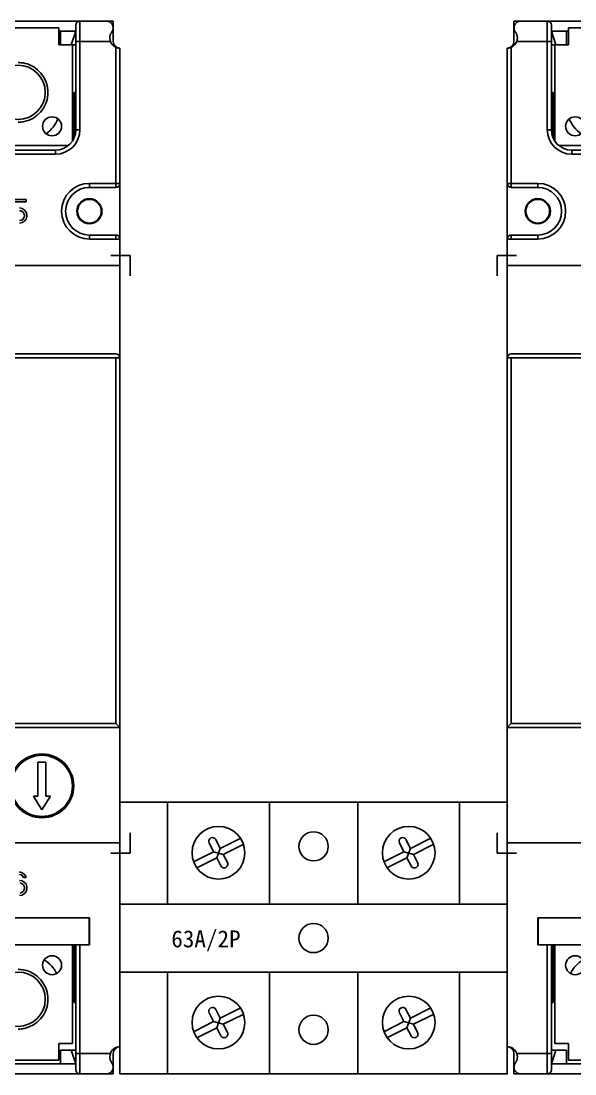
# Model space of a CAD drawing. Extents: x 1403505 to 1404105, y 398623 to 400223.
# Drawn here: x 1403804.6 to 1403886.2, y 399909.3 to 400064.3 of the extents above; entities that cross this region are included whole.
import ezdxf

# ---------------------------------------------------------------- set-up
doc = ezdxf.new("R2010")
doc.units = 0
doc.header["$MEASUREMENT"] = 0
doc.layers.add('LY-SJ-YQJ', color=7, linetype='Continuous')

# ---------------------------------------------------------------- blocks, each defined once
blk = doc.blocks.new('TC60A 2P')
for p, q in [((13.96, -3.6), (13.96, -3.56)), ((15.25, -3.63), (15.25, -3.56)), ((41.96, -3.6), (41.96, -3.56)), ((43.25, -3.63), (43.25, -3.56)), ((13.79, -7.3), (13.13, -6)), ((14.76, -6.8), (14.1, -5.51)), ((14.76, -6.8), (17.67, -5.33)), ((41.79, -7.3), (41.13, -6)), ((42.76, -6.8), (42.1, -5.51)), ((42.76, -6.8), (45.67, -5.33)), ((10.83, -8.79), (13.79, -7.3)), ((15.21, -7.7), (13.79, -7.3)), ((14.24, -8.2), (14.76, -6.8)), ((15.21, -7.7), (18.12, -6.23)), ((15.81, -8.88), (15.21, -7.7)), ((38.83, -8.79), (41.79, -7.3)), ((43.21, -7.7), (41.79, -7.3)), ((42.24, -8.2), (42.76, -6.8)), ((43.21, -7.7), (46.12, -6.23)), ((43.81, -8.88), (43.21, -7.7)), ((11.3, -9.68), (14.24, -8.2)), ((14.84, -9.38), (14.24, -8.2)), ((39.3, -9.68), (42.24, -8.2)), ((42.84, -9.38), (42.24, -8.2)), ((13.96, -28.6), (13.96, -28.56)), ((15.25, -28.63), (15.25, -28.56)), ((41.96, -28.6), (41.96, -28.56)), ((43.25, -28.63), (43.25, -28.56)), ((13.79, -32.3), (13.13, -31)), ((14.76, -31.8), (14.1, -30.51)), ((14.76, -31.8), (17.67, -30.33)), ((41.79, -32.3), (41.13, -31)), ((42.76, -31.8), (42.1, -30.51)), ((42.76, -31.8), (45.67, -30.33)), ((10.83, -33.79), (13.79, -32.3)), ((15.21, -32.7), (13.79, -32.3)), ((14.24, -33.2), (14.76, -31.8)), ((15.21, -32.7), (18.12, -31.23)), ((38.83, -33.79), (41.79, -32.3)), ((43.21, -32.7), (41.79, -32.3)), ((42.24, -33.2), (42.76, -31.8)), ((43.21, -32.7), (46.12, -31.23)), ((11.3, -34.68), (14.24, -33.2)), ((14.84, -34.38), (14.24, -33.2)), ((15.81, -33.88), (15.21, -32.7)), ((39.3, -34.68), (42.24, -33.2)), ((42.84, -34.38), (42.24, -33.2)), ((43.81, -33.88), (43.21, -32.7))]:
    blk.add_line(p, q)
for points in [[(0, 0), (57, 0), (57, -40), (0, -40)], [(7, 0), (22, 0), (22, -15), (7, -15)], [(35, 0), (50, 0), (50, -15), (35, -15)], [(0, -15), (57, -15), (57, -25), (0, -25)], [(7, -25), (22, -25), (22, -40), (7, -40)], [(35, -25), (50, -25), (50, -40), (35, -40)]]:
    blk.add_lwpolyline(points, close=True)
for centre, radius in [((14.5, -7.44), 3.88), ((28.5, -6.5), 2.15), ((42.5, -7.44), 3.88), ((28.5, -20), 2.15), ((14.5, -32.44), 3.88), ((42.5, -32.44), 3.88), ((28.5, -33.5), 2.15)]:
    blk.add_circle(centre, radius)
for centre, start, end in [((13.62, -5.75), 26.8565, 206.8565), ((41.62, -5.75), 26.8565, 206.8565), ((15.33, -9.13), 206.8565, 26.8565), ((43.33, -9.13), 206.8565, 26.8565), ((13.62, -30.75), 26.8565, 206.8565), ((41.62, -30.75), 26.8565, 206.8565), ((15.33, -34.13), 206.8565, 26.8565), ((43.33, -34.13), 206.8565, 26.8565)]:
    blk.add_arc(centre, 0.545, start, end)
at = {"insert": (7.55, -18.87), "char_height": 2.5, "width": 3.1179, "attachment_point": 1}
blk.add_mtext('63A/2P', dxfattribs=at)
blk = doc.blocks.new('A$Ca3bbfdd2')
at = {"color": 0, "linetype": 'ByBlock', "lineweight": -2}
for p, q in [((2.5, 34.5), (28.25, 34.5)), ((2.5, 31.5), (2.5, 34.5)), ((7.4, 18.5), (7.4, 34.5)), ((7.5, 34.5), (7.5, 34.49)), ((7.5, 34.49), (7.5, 34.5)), ((64.75, 34.5), (90.5, 34.5)), ((85.5, 34.5), (85.5, 34.49)), ((85.5, 34.49), (85.5, 34.5)), ((85.6, 34.5), (85.6, 18.5)), ((90.5, 31.5), (90.5, 34.5)), ((8, 33.9), (8, 18.5)), ((8.67, 31), (8, 33)), ((8, 33), (10.5, 33)), ((10.25, 33), (10.25, 31)), ((10.5, 33.5), (22.5, 33.5)), ((10.5, 31), (10.5, 33.5)), ((70.5, 33.5), (82.5, 33.5)), ((82.5, 33.5), (82.5, 31)), ((85, 33), (82.5, 33)), ((82.75, 31), (82.75, 33)), ((85, 33), (84.33, 31)), ((85, 18.5), (85, 33.9)), ((2.91, 31.5), (3, 32)), ((8, 31.5), (2.91, 31.5)), ((90.09, 31.5), (85, 31.5)), ((90, 32), (90.09, 31.5)), ((1.5, -116.5), (1.5, 30.5)), ((2.1, 30.62), (2.1, 10)), ((10.5, 31), (8, 31)), ((8.5, 16.84), (8.5, 31)), ((82.5, 31), (85, 31)), ((84.5, 31), (84.5, 16.84)), ((90.9, 10), (90.9, 30.62)), ((91.5, 30.5), (91.5, -116.5)), ((8, 24), (8.25, 24)), ((8.25, 24), (8.25, 17.3)), ((84.75, 24), (85, 24)), ((84.75, 17.3), (84.75, 24)), ((7.4, 18.5), (8, 18.5)), ((85, 18.5), (85.6, 18.5)), ((9.08, 16.19), (23.92, 16.19)), ((69.08, 16.19), (83.92, 16.19)), ((11, 15.5), (22, 15.5)), ((11, 15.5), (11, 14.9)), ((22, 14.9), (11, 14.9)), ((71, 15.5), (82, 15.5)), ((82, 14.9), (71, 14.9)), ((82, 14.9), (82, 15.5)), ((1.5, 10.6), (6, 10.6)), ((6, 10), (2.1, 10)), ((6, 10), (6, 10.6)), ((87, 10.6), (87, 10)), ((87, 10.6), (91.5, 10.6)), ((90.9, 10), (87, 10)), ((75.19, 8.25), (77.67, 8.25)), ((77.67, 7.87), (75.55, 7.87)), ((77.67, 8.25), (77.67, 7.87)), ((76.72, 6.98), (77.08, 6.91)), ((77.01, 6.53), (76.72, 6.61)), ((77.23, 6.38), (77.01, 6.53)), ((77.08, 6.91), (77.45, 6.68)), ((77.37, 6.16), (77.23, 6.38)), ((77.45, 6.68), (77.67, 6.38)), ((77.67, 6.38), (77.81, 6.01)), ((76.72, 5.12), (77.01, 5.19)), ((77.08, 4.82), (76.72, 4.75)), ((77.01, 5.19), (77.23, 5.34)), ((77.45, 5.04), (77.08, 4.82)), ((77.23, 5.34), (77.37, 5.57)), ((77.45, 5.94), (77.37, 6.16)), ((77.37, 5.57), (77.45, 5.79)), ((77.45, 5.79), (77.45, 5.94)), ((77.67, 5.34), (77.45, 5.04)), ((77.81, 5.71), (77.67, 5.34)), ((77.81, 6.01), (77.81, 5.71)), ((6, 2.4), (1.5, 2.4)), ((2.1, 3), (6, 3)), ((2.1, 3), (2.1, 2.4)), ((6, 2.4), (6, 3)), ((87, 3), (90.9, 3)), ((87, 3), (87, 2.4)), ((91.5, 2.4), (87, 2.4)), ((90.9, 2.4), (90.9, 3)), ((1.5, -1.5), (91.5, -1.5)), ((91.5, -15.1), (1.5, -15.1)), ((2.1, -14.5), (90.9, -14.5)), ((2.1, -15.1), (2.1, -68.9)), ((90.9, -68.9), (90.9, -15.1)), ((1.5, -69.5), (2.1, -68.9)), ((91.5, -69.5), (1.5, -69.5)), ((2.1, -68.9), (90.9, -68.9)), ((91.5, -69.5), (90.9, -68.9)), ((79.4, -79.6), (79.4, -74.6)), ((79.4, -74.6), (80.6, -74.6)), ((80.6, -74.6), (80.6, -79.6)), ((84.47, -78.65), (84.66, -78.68)), ((78.75, -79.6), (80, -81.6)), ((78.75, -79.6), (79.4, -79.6)), ((80, -81.6), (81.25, -79.6)), ((80.6, -79.6), (81.25, -79.6)), ((91.5, -86.5), (1.5, -86.5)), ((76.65, -90.75), (77.01, -90.83)), ((76.94, -91.2), (76.72, -91.13)), ((77.16, -91.35), (76.94, -91.2)), ((77.01, -90.83), (77.37, -91.05)), ((77.3, -91.57), (77.16, -91.35)), ((77.37, -91.05), (77.59, -91.35)), ((77.59, -91.35), (77.67, -91.57)), ((76.72, -92.02), (77.08, -92.09)), ((77.01, -92.47), (76.79, -92.39)), ((77.23, -92.62), (77.01, -92.47)), ((77.08, -92.09), (77.45, -92.32)), ((77.37, -92.76), (77.23, -92.62)), ((77.67, -91.57), (77.3, -91.57)), ((77.45, -92.99), (77.37, -92.76)), ((77.45, -92.32), (77.67, -92.54)), ((77.45, -93.21), (77.45, -92.99)), ((77.67, -92.54), (77.81, -92.91)), ((77.81, -92.91), (77.81, -93.29)), ((77.08, -94.18), (76.72, -94.25)), ((76.79, -93.88), (77.01, -93.81)), ((77.01, -93.81), (77.23, -93.66)), ((77.45, -93.96), (77.08, -94.18)), ((77.23, -93.66), (77.37, -93.43)), ((77.37, -93.43), (77.45, -93.21)), ((77.67, -93.66), (77.45, -93.96)), ((77.81, -93.29), (77.67, -93.66)), ((6, -97.5), (6, -101.5)), ((6, -97.5), (27, -97.5)), ((6.05, -101.5), (6.05, -97.5)), ((66, -97.5), (87, -97.5)), ((86.95, -101.5), (86.95, -97.5)), ((87, -97.5), (87, -101.5)), ((6, -99), (6.05, -99)), ((86.95, -99), (87, -99)), ((27, -101.5), (6, -101.5)), ((7.4, -120.5), (7.4, -101.5)), ((8, -119.9), (8, -101.5)), ((8.25, -101.5), (8.25, -110)), ((8.5, -116), (8.5, -101.5)), ((87, -101.5), (66, -101.5)), ((84.5, -101.5), (84.5, -116)), ((84.75, -110), (84.75, -101.5)), ((85, -101.5), (85, -119.9)), ((85.6, -101.5), (85.6, -120.5)), ((8.25, -110), (8, -110)), ((85, -110), (84.75, -110)), ((10.5, -116), (8.5, -116)), ((10.5, -118.5), (10.5, -116)), ((82.5, -116), (82.5, -118.5)), ((84.5, -116), (82.5, -116)), ((2.5, -117.5), (2.5, -120.5)), ((3, -118), (2.91, -117.5)), ((2.91, -117.5), (8, -117.5)), ((10.25, -117), (8, -117)), ((8, -119), (8.67, -117)), ((10.25, -117), (10.25, -119)), ((82.75, -119), (82.75, -117)), ((82.75, -117), (85, -117)), ((84.33, -117), (85, -119)), ((85, -117.5), (90.09, -117.5)), ((90.09, -117.5), (90, -118)), ((90.5, -117.5), (90.5, -120.5)), ((25, -119), (8, -119)), ((22.5, -118.5), (10.5, -118.5)), ((85, -119), (68, -119)), ((82.5, -118.5), (70.5, -118.5)), ((28.25, -120.5), (2.5, -120.5)), ((7.5, -120.5), (7.5, -120.5)), ((7.5, -120.5), (7.5, -120.5)), ((90.5, -120.5), (64.75, -120.5)), ((85.5, -120.5), (85.5, -120.5)), ((85.5, -120.5), (85.5, -120.5))]:
    blk.add_line(p, q, dxfattribs=at)
for points in [[(2.5, 33.5, -0.00489), (2.52, 33.62, -0.015374), (2.53, 33.73, -0.019176), (2.56, 33.82, -0.091265), (2.68, 34.08, -0.081814), (2.94, 34.33, -0.080902), (3.18, 34.44, -0.014638), (3.24, 34.46, -0.01426), (3.33, 34.47, -0.008505), (3.41, 34.49, -0.004713), (3.5, 34.5)], [(89.5, 34.5, -0.007073), (89.63, 34.48, -0.011386), (89.71, 34.46, -0.040009), (89.88, 34.42, -0.079544), (90.11, 34.29, -0.070958), (90.33, 34.06, -0.092679), (90.45, 33.79, -0.017606), (90.47, 33.71, -0.010841), (90.48, 33.62, -0.004893), (90.5, 33.5)], [(2.7, 32.9, -0.004689), (2.64, 32.99, -0.011725), (2.6, 33.06, -0.013646), (2.58, 33.12, -0.018661), (2.55, 33.18, -0.034593), (2.53, 33.27, -0.019907), (2.51, 33.35, -0.012159), (2.51, 33.42, -0.004076), (2.5, 33.5)], [(3, 32, 0.003584), (2.99, 32.12, 0.010965), (2.97, 32.24, 0.013146), (2.96, 32.33, 0.017898), (2.94, 32.42, 0.035432), (2.89, 32.56, 0.024573), (2.82, 32.69, 0.010961), (2.76, 32.8, 0.00363), (2.7, 32.9)], [(90.3, 32.9, 0.005289), (90.22, 32.77, 0.012799), (90.16, 32.67, 0.02025), (90.11, 32.56, 0.049252), (90.05, 32.36, 0.015272), (90.03, 32.27, 0.010668), (90.02, 32.18, 0.004543), (90.01, 32.12, 0.003589), (90, 32)], [(90.5, 33.5, -0.004077), (90.49, 33.42, -0.012159), (90.49, 33.35, -0.019908), (90.47, 33.27, -0.049002), (90.43, 33.14, -0.015844), (90.41, 33.08, -0.013586), (90.37, 33.01, -0.00409), (90.35, 32.97, -0.00321), (90.3, 32.9)], [(2.1, 30.62, -0.00358), (2.02, 30.59, -0.005906), (1.96, 30.57, -0.033353), (1.8, 30.53, -0.014675), (1.7, 30.51, -0.018678), (1.6, 30.5, -0.01677), (1.51, 30.5, -0.00072), (1.5, 30.5)], [(91.5, 30.5, -0.029239), (91.32, 30.51, -0.012482), (91.25, 30.52, -0.011261), (91.18, 30.53, -0.023386), (91.07, 30.56, -0.007661), (91.01, 30.58, -0.004421), (90.96, 30.6, -0.002428), (90.9, 30.62)], [(76.5, 28.4, -0.007745), (76.93, 28.37, -0.082771), (78.18, 28.06, -0.732055), (77.46, 19.7, -0.022015), (77.15, 19.65, -0.015545), (76.72, 19.61, -0.003875), (76.5, 19.6)], [(7.71, 9.47, -0.08253), (7.78, 9.47, -0.032365), (7.81, 9.47, -0.024534), (7.84, 9.46, -0.021856), (7.89, 9.44, -0.013018), (7.93, 9.41, -0.004631), (7.96, 9.39, -0.00115), (7.98, 9.38)], [(76.5, -105.1, -0.007745), (76.93, -105.13, -0.082773), (78.18, -105.44, -0.732054), (77.46, -113.8, -0.022017), (77.15, -113.85, -0.015547), (76.72, -113.89, -0.003875), (76.5, -113.9)], [(1.5, -116.5, -0.05945), (1.85, -116.55, -0.032462), (2.02, -116.6, -0.006043), (2.07, -116.62, -0.001503), (2.1, -116.63)], [(90.9, -116.63, -0.002968), (90.96, -116.61, -0.033119), (91.12, -116.55, -0.063712), (91.5, -116.5)], [(2.5, -119.5, -0.004077), (2.51, -119.43, -0.012159), (2.51, -119.35, -0.019908), (2.53, -119.28, -0.049002), (2.57, -119.15, -0.015844), (2.59, -119.09, -0.013586), (2.63, -119.02, -0.00409), (2.65, -118.98, -0.00321), (2.7, -118.9)], [(2.7, -118.9, 0.005289), (2.78, -118.78, 0.012799), (2.84, -118.68, 0.02025), (2.89, -118.57, 0.049252), (2.95, -118.37, 0.015272), (2.97, -118.28, 0.010668), (2.98, -118.19, 0.004543), (2.99, -118.13, 0.003589), (3, -118)], [(90, -118, 0.003584), (90.01, -118.13, 0.010965), (90.03, -118.25, 0.013146), (90.04, -118.34, 0.017898), (90.06, -118.43, 0.035432), (90.11, -118.57, 0.024573), (90.18, -118.7, 0.010961), (90.24, -118.8, 0.00363), (90.3, -118.9)], [(90.3, -118.9, -0.00469), (90.36, -119, -0.011726), (90.4, -119.07, -0.013647), (90.42, -119.13, -0.018663), (90.45, -119.19, -0.034596), (90.47, -119.28, -0.019909), (90.49, -119.35, -0.012159), (90.49, -119.43, -0.004077), (90.5, -119.5)], [(3.5, -120.5, -0.007073), (3.37, -120.49, -0.011386), (3.29, -120.47, -0.040009), (3.12, -120.43, -0.079544), (2.89, -120.29, -0.070958), (2.67, -120.07, -0.092679), (2.55, -119.8, -0.017606), (2.53, -119.71, -0.010841), (2.52, -119.62, -0.004893), (2.5, -119.5)], [(90.5, -119.5, -0.004891), (90.48, -119.62, -0.015374), (90.47, -119.74, -0.019176), (90.44, -119.83, -0.091264), (90.32, -120.09, -0.081813), (90.06, -120.34, -0.080902), (89.82, -120.45, -0.014638), (89.76, -120.46, -0.01426), (89.67, -120.48, -0.008505), (89.59, -120.49, -0.004713), (89.5, -120.5)]]:
    blk.add_lwpolyline(points, format="xyb", dxfattribs=at)
for centre, radius in [((76.5, 24), 4), ((11.5, 19), 1.4), ((81.5, 19), 1.4), ((6, 6.5), 1.85), ((6, 6.5), 1.75), ((87, 6.5), 1.85), ((87, 6.5), 1.75), ((80, -78.1), 4.7), ((80, -78.1), 4.5), ((11.5, -104.5), 1.4), ((81.5, -104.5), 1.4), ((76.5, -109.5), 4)]:
    blk.add_circle(centre, radius, dxfattribs=at)
for centre, radius, start, end in [((7.4, 33.9), 0.6, 0, 90), ((85.6, 33.9), 0.6, 90, 180), ((1.5, 31.5), 1, 270, 0), ((1.5, 32), 1.5, 293.5782, 340.5288), ((91.5, 32), 1.5, 199.4712, 246.4218), ((91.5, 31.5), 1, 180, 270), ((15.25, 22), 5, 202.3996, 234.92), ((77.75, 22), 5, 305.08, 337.6004), ((11, 18.5), 3.6, 180, 270), ((11, 18.5), 3, 180, 270), ((82, 18.5), 3, 270, 0), ((82, 18.5), 3.6, 270, 360), ((2.1, 10.6), 0.6, 180, 270), ((6, 6.5), 4.1, 270, 90), ((6, 6.5), 3.5, 270, 90), ((87, 6.5), 4.1, 90, 270), ((87, 6.5), 3.5, 90, 270), ((90.9, 10.6), 0.6, 270, 0), ((2.1, 2.4), 0.6, 90, 180), ((90.9, 2.4), 0.6, 0, 90), ((2.1, -15.1), 0.6, 90, 180), ((90.9, -15.1), 0.6, 0, 90), ((15.25, -108), 5, 121.1538, 152.7961), ((77.75, -108), 5, 27.2039, 58.8462), ((1.5, -117.5), 1, 0, 90), ((1.5, -118), 1.5, 19.4712, 66.4218), ((91.5, -118), 1.5, 113.5782, 160.5288), ((91.5, -117.5), 1, 90, 180), ((7.4, -119.9), 0.6, 270, 0), ((85.6, -119.9), 0.6, 180, 270)]:
    blk.add_arc(centre, radius, start, end, dxfattribs=at)
at = {"layer": 'LY-SJ-YQJ', "color": 1}
for p, q in [((2.85, 0), (0, 0)), ((0, 0), (0, -3)), ((90.15, 0), (93, 0)), ((93, 0), (93, -3)), ((0, -88), (0, -85)), ((93, -88), (93, -85)), ((2.85, -88), (0, -88)), ((90.15, -88), (93, -88))]:
    blk.add_line(p, q, dxfattribs=at)
blk = doc.blocks.new('MB50-100-3p2024.1')
at = {"color": 0}
blk.add_blockref('A$Ca3bbfdd2', (-2.1, 42), dxfattribs=at)

msp = doc.modelspace()

# ---------------------------------------------------------------- block references
at = {"color": 6}
for name, p in [('MB50-100-3p2024.1', (1403729.8, 399987.81)), ('MB50-100-3p2024.1', (1403876.8, 399987.81)), ('TC60A 2P', (1403819.2, 399949.31))]:
    msp.add_blockref(name, p, dxfattribs=at)

doc.saveas('drawing.dxf')
